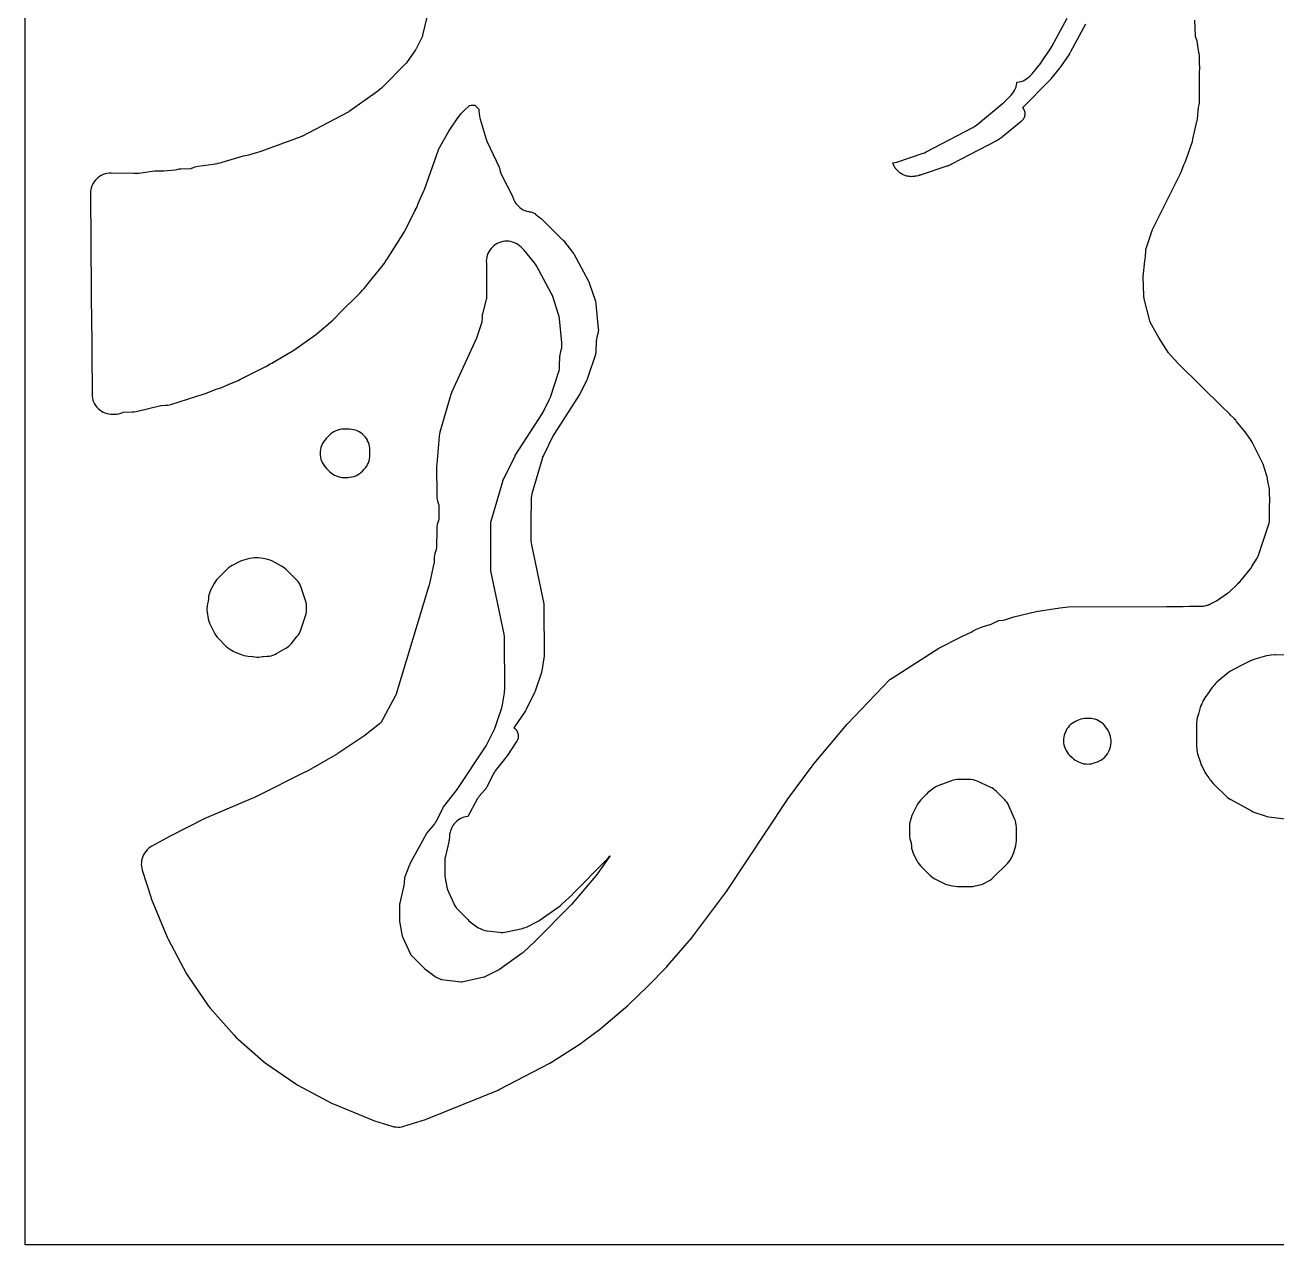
# Model space of a CAD drawing. Header units: millimetres. Extents: x 0 to 300, y 0 to 300.
# Drawn here: x 0 to 153.4, y 0 to 149.5 of the extents above; entities that cross this region are included whole.
import ezdxf

# ---------------------------------------------------------------- set-up
doc = ezdxf.new("R2010")
doc.units = ezdxf.units.MM
doc.layers.add('CUT', color=7, linetype='CONTINUOUS')

msp = doc.modelspace()

# ---------------------------------------------------------------- linework, layer by layer
at = {"layer": 'CUT'}
for points in [[(0, 299.9386), (0.0029, 299.9971), (0.0614, 300), (299.9341, 300), (299.9926, 299.9971), (299.9954, 299.9386), (299.9954, 0.0614), (299.9926, 0.0029), (299.9341, 0), (0.0614, 0), (0.0029, 0.0029), (0, 0.0614)], [(38.6049, 94.1127), (38.8473, 94.0783), (39.092, 94.0678), (39.5633, 94.0708), (39.8116, 94.0847), (40.0572, 94.1232), (40.2977, 94.1859), (40.5309, 94.2721), (40.7543, 94.3811), (40.9658, 94.5118), (41.1633, 94.6628), (41.3448, 94.8327), (41.5661, 95.0614), (41.7262, 95.244), (41.8679, 95.4412), (41.9898, 95.6513), (42.0907, 95.8722), (42.1697, 96.1018), (42.2261, 96.338), (42.2593, 96.5786), (42.269, 96.8212), (42.2637, 97.4285), (42.2507, 97.6623), (42.2159, 97.8937), (42.1596, 98.121), (42.0823, 98.3419), (41.9847, 98.5547), (41.9533, 98.6153), (41.8298, 98.828), (41.686, 99.0275), (41.5233, 99.2119), (41.3432, 99.3794), (41.1476, 99.5284), (40.9383, 99.6574), (40.7173, 99.7653), (40.4868, 99.851), (40.2489, 99.9135), (40.0061, 99.9524), (39.7607, 99.9673), (39.0747, 99.975), (38.8214, 99.9651), (38.5705, 99.9295), (38.3245, 99.8687), (38.0859, 99.7833), (37.8572, 99.6742), (37.6407, 99.5425), (37.4386, 99.3896), (37.2531, 99.217), (36.8895, 98.8427), (36.7226, 98.6524), (36.5757, 98.4461), (36.4504, 98.2261), (36.4185, 98.1627), (36.4174, 98.1606), (36.3211, 97.9446), (36.2456, 97.7205), (36.1916, 97.4902), (36.1596, 97.2559), (36.1499, 97.0195), (36.1626, 96.7834), (36.1976, 96.5495), (36.2545, 96.3199), (36.3328, 96.0967), (36.4319, 95.882), (36.4826, 95.7844), (36.6151, 95.5593), (36.7703, 95.3492), (36.9466, 95.1564), (36.9501, 95.153), (37.3224, 94.7864), (37.5051, 94.6234), (37.7029, 94.479), (37.9138, 94.3546), (38.1359, 94.2515), (38.367, 94.1706)], [(23.3974, 74.6905), (23.5415, 74.4955), (23.7038, 74.3155), (24.6123, 73.4008), (24.8214, 73.2127), (25.0503, 73.0492), (25.3203, 72.8786), (25.5257, 72.762), (25.741, 72.6653), (26.5911, 72.331), (26.8325, 72.25), (27.0809, 72.194), (27.3336, 72.1635), (27.865, 72.1267), (27.8704, 72.1262), (27.9233, 72.1182), (28.1557, 72.0728), (28.3961, 72.0496), (28.6376, 72.0498), (28.878, 72.0732), (29.115, 72.1197), (29.1548, 72.1295), (29.1949, 72.1352), (29.2136, 72.1365), (29.6809, 72.1561), (29.9188, 72.1775), (30.1536, 72.2215), (30.3831, 72.2877), (30.6052, 72.3755), (30.818, 72.4841), (31.9551, 73.1348), (32.1464, 73.2561), (32.3259, 73.3943), (32.4922, 73.5481), (32.6439, 73.7163), (33.367, 74.5952), (33.5041, 74.7783), (33.6238, 74.9731), (33.7252, 75.178), (33.8075, 75.3913), (34.382, 77.1106), (34.4525, 77.366), (34.4956, 77.6274), (34.5108, 77.8919), (34.5121, 78.1838), (34.4984, 78.4558), (34.4553, 78.7248), (34.3831, 78.9874), (33.8573, 80.56), (33.7748, 80.7738), (33.6731, 80.9791), (33.5529, 81.1742), (33.4154, 81.3575), (33.2618, 81.5275), (32.0505, 82.7493), (31.8585, 82.9238), (31.6495, 83.0775), (31.4257, 83.2087), (30.3109, 83.7866), (30.0396, 83.9074), (29.7559, 83.9951), (29.1844, 84.1353), (28.8864, 84.1895), (28.584, 84.2073), (28.1251, 84.2064), (27.8244, 84.1876), (27.5282, 84.1329), (26.9319, 83.985), (26.6614, 83.9014), (26.402, 83.7877), (25.3905, 83.2742), (25.1648, 83.1444), (24.9539, 82.9919), (24.7599, 82.8182), (23.6265, 81.6918), (23.4498, 81.4967), (23.2946, 81.2841), (23.1627, 81.0563), (22.7406, 80.2304), (22.6378, 80.0017), (22.5584, 79.7638), (22.5033, 79.5192), (22.473, 79.2702), (22.4461, 78.8922), (22.4442, 78.8732), (22.4371, 78.8325), (22.4149, 78.7539), (22.3565, 78.5651), (22.306, 78.3124), (22.2819, 78.0558), (22.2843, 77.7981), (22.3132, 77.542), (22.4492, 76.7198), (22.5083, 76.4539), (22.5959, 76.196), (22.711, 75.9492), (23.2729, 74.8984)], [(127.7065, 60.4031), (127.8533, 60.2103), (128.018, 60.0326), (128.3199, 59.7371), (128.5082, 59.5705), (128.7123, 59.4236), (128.9301, 59.298), (129.0927, 59.2148), (129.3061, 59.118), (129.5276, 59.0416), (129.7554, 58.9862), (129.9873, 58.9524), (130.2213, 58.9405), (130.4555, 58.9506), (130.6876, 58.9825), (130.9158, 59.036), (131.1379, 59.1107), (131.4423, 59.2291), (131.6817, 59.3371), (131.9085, 59.4696), (132.1201, 59.6251), (132.3142, 59.802), (132.4887, 59.9983), (132.6417, 60.2118), (132.7714, 60.4402), (132.8445, 60.5863), (132.9472, 60.8208), (133.0253, 61.0645), (133.0782, 61.315), (133.1051, 61.5696), (133.1059, 61.8256), (133.0804, 62.0804), (133.0291, 62.3312), (132.9524, 62.5754), (132.8511, 62.8105), (132.7312, 63.0536), (132.5947, 63.2956), (132.4322, 63.5209), (132.2457, 63.7268), (132.1541, 63.8173), (131.9723, 63.9801), (131.7755, 64.1244), (131.5656, 64.2488), (131.3445, 64.3522), (131.1145, 64.4335), (130.8776, 64.492), (130.6361, 64.5272), (130.3923, 64.5386), (130.0675, 64.538), (129.8431, 64.5274), (129.6206, 64.4968), (129.4017, 64.4463), (129.1882, 64.3764), (128.9819, 64.2876), (128.723, 64.1621), (128.5177, 64.0504), (128.3236, 63.92), (128.1426, 63.772), (127.9762, 63.6078), (127.8259, 63.4288), (127.6929, 63.2365), (127.5785, 63.0326), (127.5318, 62.9393), (127.4338, 62.7176), (127.3578, 62.4875), (127.3044, 62.2511), (127.2741, 62.0107), (127.2673, 61.7684), (127.284, 61.5267), (127.324, 61.2876), (127.3869, 61.0536), (127.4722, 60.8268), (127.5791, 60.6093)], [(108.7085, 48.3678), (108.7871, 48.1306), (108.8891, 47.9024), (109.2949, 47.1037), (109.4246, 46.8784), (109.577, 46.6677), (109.7504, 46.474), (110.8773, 45.3402), (111.0724, 45.1635), (111.2849, 45.0084), (111.5126, 44.8764), (112.5405, 44.351), (112.8049, 44.2346), (113.081, 44.1495), (113.6492, 44.0097), (113.9419, 43.9559), (114.2388, 43.9373), (115.8568, 43.9322), (116.1584, 43.9495), (116.4556, 44.0031), (117.0412, 44.1456), (117.3233, 44.2321), (117.5932, 44.3513), (118.0395, 44.5808), (118.2631, 44.7108), (118.4721, 44.8632), (118.6642, 45.0364), (120.3859, 46.7581), (120.5589, 46.9499), (120.7111, 47.1586), (120.841, 47.3818), (121.0671, 47.8211), (121.1866, 48.0913), (121.2733, 48.3738), (121.4171, 48.9643), (121.4702, 49.2578), (121.488, 49.5556), (121.4881, 51.2048), (121.4747, 51.464), (121.4344, 51.7203), (121.3678, 51.9711), (121.2756, 52.2136), (120.5728, 53.8075), (120.4707, 54.0128), (120.3503, 54.2079), (120.2125, 54.3912), (120.0585, 54.5611), (119.0288, 55.5972), (118.8593, 55.7527), (118.6763, 55.892), (118.4812, 56.0139), (118.2758, 56.1173), (116.6795, 56.8309), (116.4362, 56.9247), (116.1846, 56.9927), (115.9272, 57.0341), (115.6669, 57.0485), (114.4273, 57.0523), (114.2037, 57.043), (113.9817, 57.0136), (113.7633, 56.9646), (113.5501, 56.8962), (112.0053, 56.3231), (111.7998, 56.2363), (111.6028, 56.1314), (111.416, 56.0095), (110.8299, 55.5883), (110.6572, 55.4524), (110.4972, 55.3018), (109.7685, 54.5531), (109.6041, 54.3665), (109.4591, 54.1644), (109.3348, 53.949), (108.7876, 52.8804), (108.6713, 52.617), (108.5861, 52.342), (108.4509, 51.796), (108.409, 51.5906), (108.3846, 51.3825), (108.3776, 51.173), (108.3855, 50.2654), (108.4006, 50.0125), (108.4411, 49.7625), (108.5068, 49.5179), (108.5521, 49.3986), (108.5512, 49.3982), (108.5899, 49.2904), (108.5958, 49.2543), (108.5975, 49.2369), (108.6239, 48.8599), (108.6539, 48.6117)]]:
    msp.add_lwpolyline(points, close=True, dxfattribs=at)
for points in [[(49.2694, 150.6346), (48.7202, 148.2524), (48.7145, 148.2307), (48.6906, 148.1641), (47.9165, 146.6126), (47.8781, 146.5417), (47.8349, 146.4735), (46.7415, 144.8692), (46.7383, 144.8646), (46.7158, 144.8369), (46.6936, 144.8101), (46.6816, 144.7974), (43.6668, 141.7713), (43.3347, 141.498), (43.3307, 141.4948), (43.2476, 141.4263), (42.9512, 141.1824), (39.7419, 138.9279), (39.6775, 138.8857), (39.6104, 138.8477), (33.9303, 135.8686), (33.8584, 135.8339), (33.7843, 135.8041), (28.9001, 134.0269), (27.4046, 133.5543), (27.2144, 133.5361), (26.9712, 133.5006), (26.7326, 133.4414), (24.1098, 132.6524), (23.8554, 132.5938), (23.5816, 132.5308), (23.5382, 132.5208), (23.0523, 132.409), (21.2344, 132.1727), (21.0125, 132.1336), (20.795, 132.0747), (20.5837, 131.9964), (20.5637, 131.9879), (20.5114, 131.9702), (20.3793, 131.9168), (20.3637, 131.9109), (20.3293, 131.9004), (20.2939, 131.8963), (20.2771, 131.8954), (19.1237, 131.8629), (18.8397, 131.8386), (18.5604, 131.7822), (18.3808, 131.724), (17.0243, 131.603), (15.8874, 131.5819), (15.5881, 131.5583), (13.9329, 131.3272), (13.8798, 131.3238), (13.8227, 131.3228), (13.3376, 131.3261), (10.5445, 131.3624), (10.296, 131.3533), (10.0497, 131.3195), (9.808, 131.2615), (9.5732, 131.1797), (9.3477, 131.075), (9.1337, 130.9484), (8.9334, 130.8012), (8.7486, 130.6348), (8.5813, 130.4509), (8.4331, 130.2513), (8.3055, 130.0379), (8.1996, 129.8129), (8.1167, 129.5785), (8.0574, 129.3371), (8.0224, 129.0909), (8.0121, 128.8425), (8.0122, 128.8254), (8.1083, 116.8746), (8.1211, 115.2816), (8.1239, 114.9275), (8.127, 114.5414), (8.2095, 104.2866), (8.2095, 104.2848), (8.2237, 104.038), (8.2622, 103.7939), (8.3246, 103.5548), (8.4103, 103.323), (8.5185, 103.1007), (8.6481, 102.8903), (8.7979, 102.6937), (8.9663, 102.5128), (9.1518, 102.3494), (9.3524, 102.2052), (9.5664, 102.0815), (9.7915, 101.9795), (10.0256, 101.9002), (10.2664, 101.8444), (10.5115, 101.8127), (10.7585, 101.8054), (10.9535, 101.8092), (11.2243, 101.8293), (11.4913, 101.8786), (11.7515, 101.9566), (11.9687, 102.0349), (11.9873, 102.041), (12.0136, 102.0475), (13.1405, 102.0901), (13.384, 102.1113), (13.6242, 102.1561), (13.6314, 102.1578), (16.6309, 102.8708), (16.6475, 102.8743), (16.72, 102.8848), (16.7369, 102.8861), (17.2187, 102.9117), (17.2428, 102.913), (17.4494, 102.9326), (17.6536, 102.9693), (17.8541, 103.0228), (21.9323, 104.2944), (22.1169, 104.3599), (23.4155, 104.8796), (24.0982, 105.1067), (24.3789, 105.2194), (25.0004, 105.5137), (26.1302, 105.9658), (26.3216, 106.0519), (29.4222, 107.6058), (29.562, 107.6815), (29.5861, 107.6956), (30.0584, 107.9711), (30.239, 108.0765), (30.4617, 108.2065), (30.8417, 108.4282), (32.7537, 109.5438), (32.7539, 109.5439), (32.9401, 109.6639), (35.5982, 111.5489), (35.7858, 111.6959), (37.7123, 113.3593), (37.8394, 113.477), (37.8901, 113.5273), (38.011, 113.6402), (38.7151, 114.346), (40.8681, 116.4825), (40.8684, 116.4827), (41.0282, 116.6571), (41.0656, 116.702), (41.3729, 117.01), (41.5723, 117.2355), (42.5275, 118.4568), (43.807, 119.9926), (43.9874, 120.2382), (43.9912, 120.2441), (43.9962, 120.2509), (44.3026, 120.7264), (44.3712, 120.814), (44.5111, 121.012), (46.3541, 123.9078), (46.4716, 124.1152), (46.4823, 124.134), (47.7833, 126.7152), (47.8393, 126.8339), (47.8716, 126.9075), (48.0011, 127.1659), (48.1056, 127.405), (48.1963, 127.6458), (48.8735, 129.1858), (48.9401, 129.3535), (50.6661, 134.1996), (50.6679, 134.2044), (50.6705, 134.2103), (50.6895, 134.2508), (50.7287, 134.3296), (51.9223, 136.5057), (53.0224, 138.1394), (53.4395, 138.6647), (53.6278, 138.8441), (53.7261, 138.9377), (53.9568, 139.1576), (54.3005, 139.4851), (54.4858, 139.6405), (54.661, 139.6833), (54.8213, 139.6996), (55.0985, 139.6978), (55.1174, 139.6972), (55.1292, 139.6959), (55.1381, 139.6878), (55.4174, 139.42), (55.6211, 139.2011), (55.6229, 138.9609), (55.6487, 138.7168), (55.7125, 138.3078), (55.7878, 137.9756), (56.5188, 135.536), (56.6471, 135.1986), (56.6474, 135.198), (56.6485, 135.1956), (58.0949, 132.0879), (58.1032, 132.0689), (58.1317, 131.9843), (58.1367, 131.9643), (58.1833, 131.7512), (58.2376, 131.5456), (58.3092, 131.3454), (58.3975, 131.152), (59.7647, 128.4665), (59.7668, 128.4623), (59.7946, 128.3967), (59.8001, 128.3814), (59.8268, 128.3017), (59.9143, 128.0771), (60.023, 127.8619), (60.1519, 127.6583), (60.2998, 127.468), (60.4654, 127.2928), (60.6471, 127.1344), (60.8432, 126.9942), (61.0518, 126.8736), (61.2712, 126.7736), (61.4991, 126.6952), (61.7335, 126.6391), (61.7336, 126.6391), (61.8063, 126.629), (61.9722, 126.6059), (61.9723, 126.6059), (61.9871, 126.6045), (62.0959, 126.5839), (62.2021, 126.5527), (62.3048, 126.5114), (62.4029, 126.4602), (62.5003, 126.3966), (62.516, 126.3853), (62.5645, 126.3483), (63.1848, 125.851), (63.2353, 125.8082), (63.2757, 125.7722), (63.3239, 125.7268), (65.8411, 123.228), (65.8884, 123.1784), (65.9259, 123.1368), (65.9704, 123.0847), (67.1003, 121.6857), (67.1351, 121.6405), (67.1458, 121.626), (67.2091, 121.5311), (67.2184, 121.5157), (67.2467, 121.4662), (69.0518, 118.1372), (69.0769, 118.0885), (69.0845, 118.0729), (69.128, 117.9725), (69.1342, 117.9562), (69.1527, 117.9047), (69.9, 115.6616), (69.9206, 115.5934), (69.9265, 115.5717), (69.9558, 115.4326), (69.9592, 115.4103), (69.9679, 115.3396), (70.2575, 112.2612), (70.2614, 112.2076), (70.2623, 112.1906), (70.2631, 112.0882), (70.2555, 111.9911), (70.2388, 111.89), (70.2353, 111.8734), (70.2231, 111.8211), (70.0819, 111.2678), (70.0292, 111.0017), (70.0056, 110.7315), (69.9661, 109.5248), (69.9627, 109.465), (69.9612, 109.446), (69.9465, 109.3328), (69.9211, 109.2214), (69.916, 109.2031), (69.8985, 109.1458), (68.8948, 106.1204), (68.8633, 106.0358), (68.8351, 105.9677), (68.7976, 105.8856), (68.0523, 104.3994), (68.021, 104.3409), (67.9942, 104.2938), (67.9598, 104.237), (64.8745, 99.434), (64.7426, 99.2024), (63.5259, 96.7732), (63.4341, 96.5672), (63.3612, 96.3537), (62.1084, 92.0593), (62.0533, 91.8308), (62.0198, 91.5982), (62.0084, 91.3634), (62.0038, 88.704), (61.9998, 86.3289), (62.0128, 86.0701), (62.0525, 85.814), (63.5656, 78.5612), (63.5771, 78.4983), (63.5802, 78.4783), (63.5934, 78.3513), (63.5944, 78.3311), (63.5961, 78.2672), (63.6034, 72.1571), (63.6024, 72.1061), (63.6017, 72.09), (63.5936, 71.9884), (63.5916, 71.9724), (63.5844, 71.9219), (63.3332, 70.3842), (63.3242, 70.3352), (63.321, 70.3197), (63.2973, 70.2232), (63.2929, 70.208), (63.2781, 70.1605), (62.523, 67.8908), (62.492, 67.8076), (62.4642, 67.7406), (62.4274, 67.6598), (61.4308, 65.6653), (61.3936, 65.5963), (61.3614, 65.5409), (61.3199, 65.4743), (59.9126, 63.3674), (59.9377, 63.3515), (60.0291, 63.2802), (60.1132, 63.2005), (60.1893, 63.113), (60.2565, 63.0186), (60.3143, 62.9182), (60.3622, 62.8126), (60.3997, 62.7029), (60.4264, 62.5901), (60.442, 62.4753), (60.4466, 62.3595), (60.4399, 62.2438), (60.4221, 62.1292), (60.3934, 62.0169), (60.3539, 61.908), (60.3041, 61.8033), (60.2445, 61.7039), (59.0682, 59.9429), (59.055, 59.9236), (59.0272, 59.8837), (59.0137, 59.8647), (58.9904, 59.8325), (58.9765, 59.8137), (58.9472, 59.7749), (58.9329, 59.7565), (57.621, 58.0893), (57.5268, 57.9562), (57.4467, 57.8142), (56.6932, 56.3038), (56.6819, 56.2816), (56.6577, 56.2356), (56.6459, 56.2136), (56.638, 56.1992), (56.613, 56.156), (56.5615, 56.0714), (56.5062, 55.9883), (56.448, 55.9082), (56.4178, 55.8685), (56.4075, 55.8556), (56.3918, 55.8362), (56.3587, 55.7962), (56.3426, 55.7772), (55.6588, 54.9849), (55.5542, 54.8499), (55.4647, 54.7044), (54.2814, 52.53), (54.2728, 52.5295), (54.0282, 52.4904), (53.7887, 52.4273), (53.5566, 52.3408), (53.3341, 52.2317), (53.1236, 52.1012), (52.927, 51.9504), (52.7463, 51.781), (52.5833, 51.5945), (52.4395, 51.3928), (52.3164, 51.1778), (52.2151, 50.9518), (52.1658, 50.8252), (52.1447, 50.7614), (52.0846, 50.5799), (52.0292, 50.3276), (52, 50.0709), (51.975, 49.6632), (51.9705, 49.6092), (51.9687, 49.5921), (51.9527, 49.4848), (51.9494, 49.4679), (51.938, 49.4149), (51.5139, 47.6432), (51.462, 47.3498), (51.4453, 47.0524), (51.4511, 45.415), (51.4624, 45.1864), (51.4946, 44.9598), (51.7066, 43.8375), (51.7795, 43.5479), (51.8863, 43.2691), (52.5355, 41.8375), (52.6349, 41.6418), (52.7511, 41.4555), (52.8831, 41.2801), (53.0301, 41.1169), (54.2564, 39.8701), (54.4068, 39.7294), (54.5682, 39.6015), (55.3845, 39.0077), (55.5793, 38.8796), (55.7851, 38.7701), (55.8735, 38.7282), (56.1176, 38.628), (56.371, 38.5541), (56.6307, 38.5073), (58.1351, 38.3176), (58.3499, 38.2998), (58.5654, 38.3007), (58.7801, 38.3201), (58.9923, 38.3579), (60.9484, 38.7944), (61.1471, 38.8474), (61.3408, 38.9165), (61.5282, 39.0014), (62.7999, 39.6416), (62.9661, 39.7334), (63.125, 39.8376), (65.5659, 41.5743), (65.8273, 41.7882), (67.0783, 42.9622), (67.145, 43.0271), (71.267, 47.1941), (71.3987, 47.3381), (71.6787, 47.6692), (71.6825, 47.6733), (71.6986, 47.6905), (71.683, 47.6659), (70.2107, 45.5747), (70.1785, 45.5311), (70.1445, 45.4889), (66.9781, 41.7444), (66.9466, 41.7086), (66.9137, 41.674), (62.511, 37.2226), (62.5, 37.2117), (62.4755, 37.1882), (61.0597, 35.8596), (60.9975, 35.8051), (60.9318, 35.7549), (58.1497, 33.7755), (58.1456, 33.7727), (58.0817, 33.7338), (58.0661, 33.7255), (56.3416, 32.8573), (56.3367, 32.855), (56.2902, 32.8359), (56.2661, 32.8284), (56.2427, 32.8226), (53.5135, 32.2137), (53.4967, 32.2103), (53.4617, 32.2056), (53.4267, 32.207), (53.4095, 32.2088), (51.0624, 32.5048), (51.0417, 32.508), (50.9997, 32.5178), (50.9589, 32.5321), (50.9398, 32.5406), (50.352, 32.8189), (50.3354, 32.8272), (50.2694, 32.8664), (50.2542, 32.877), (49.1029, 33.7143), (49.0986, 33.7176), (49.0369, 33.7702), (49.0232, 33.7835), (47.323, 35.5121), (47.311, 35.5248), (47.2881, 35.5526), (47.2706, 35.5836), (47.263, 35.5995), (46.3053, 37.7113), (46.2962, 37.7332), (46.2666, 37.8268), (46.2615, 37.85), (45.9577, 39.458), (45.9547, 39.476), (45.9475, 39.551), (45.947, 39.5692), (45.9393, 41.7282), (45.9399, 41.7519), (45.9512, 41.8492), (45.9561, 41.8723), (46.4409, 43.8979), (46.4822, 44.1109), (46.5048, 44.3267), (46.5475, 45.0217), (46.5493, 45.0421), (46.5562, 45.0838), (46.5674, 45.1247), (46.5744, 45.1439), (47.1476, 46.6155), (47.178, 46.6869), (47.213, 46.7562), (49.1924, 50.3934), (49.203, 50.4118), (49.253, 50.484), (49.2664, 50.5005), (50.0645, 51.4251), (50.1936, 51.5879), (50.2193, 51.6264), (50.3088, 51.7608), (50.4092, 51.9427), (51.2516, 53.6316), (51.2611, 53.6495), (51.306, 53.7203), (51.3182, 53.7366), (52.8368, 55.6664), (52.951, 55.8238), (56.3469, 60.9077), (56.5044, 61.1789), (57.5184, 63.2084), (57.6542, 63.5366), (57.9431, 64.4049), (58.4129, 65.8169), (58.4681, 66.0081), (58.508, 66.2031), (58.748, 67.6724), (58.7727, 67.8747), (58.7807, 68.0784), (58.7734, 74.3526), (58.76, 74.6078), (58.7207, 74.8603), (57.0997, 82.6296), (57.096, 82.6498), (57.0874, 82.7347), (57.0869, 82.7553), (57.0969, 88.6011), (57.0973, 88.6197), (57.101, 88.6581), (57.1083, 88.6959), (57.1131, 88.714), (58.5765, 93.7305), (58.582, 93.7476), (58.6091, 93.8167), (58.6168, 93.833), (60.0179, 96.6304), (60.0487, 96.688), (60.0825, 96.7438), (63.3635, 101.8514), (63.4948, 102.082), (64.2459, 103.5798), (64.3839, 103.9132), (65.3801, 106.9159), (65.4446, 107.1466), (65.4866, 107.3824), (65.5059, 107.6212), (65.5498, 108.9603), (65.5511, 108.9818), (65.5637, 109.0702), (65.5684, 109.0912), (65.7235, 109.6988), (65.7676, 109.9089), (65.7935, 110.1221), (65.801, 110.3367), (65.7901, 110.5511), (65.5131, 113.4954), (65.4703, 113.7768), (65.3959, 114.0514), (64.6687, 116.2342), (64.5904, 116.4387), (64.4945, 116.6356), (62.6711, 119.9984), (62.5534, 120.1937), (62.4183, 120.3775), (61.532, 121.4749), (61.5294, 121.4785), (61.3769, 121.6671), (61.375, 121.6693), (61.3029, 121.7586), (61.1193, 121.962), (60.7859, 122.293), (60.6051, 122.4558), (60.4093, 122.6002), (60.2005, 122.725), (59.9805, 122.8288), (59.7514, 122.9108), (59.5155, 122.9701), (59.2749, 123.0062), (59.032, 123.0188), (58.7889, 123.0076), (58.5481, 122.973), (58.3119, 122.915), (58.0823, 122.8344), (57.8617, 122.7319), (57.6521, 122.6084), (57.4555, 122.4651), (57.2738, 122.3034), (57.1086, 122.1248), (56.9616, 121.9309), (56.8341, 121.7237), (56.7274, 121.5051), (56.6424, 121.2772), (56.5799, 121.0421), (56.5407, 120.802), (56.5249, 120.5592), (56.5328, 120.3161), (56.5414, 120.2499), (56.553, 120.1185), (56.5534, 120.1005), (56.5409, 116.0263), (56.5405, 116.0095), (56.5374, 115.9749), (56.5314, 115.9406), (56.5276, 115.9247), (56.0855, 114.2383), (56.0353, 113.9998), (56.0085, 113.7575), (55.9669, 113.0791), (55.9654, 113.0621), (55.9602, 113.0269), (55.9519, 112.9922), (55.947, 112.9763), (55.3754, 111.2534), (55.3523, 111.1897), (55.3257, 111.1274), (52.3077, 104.5648), (52.1796, 104.222), (50.834, 99.6214), (50.7757, 99.377), (50.7422, 99.1279), (50.454, 95.6814), (50.4454, 95.462), (50.4616, 91.8261), (50.473, 91.5985), (50.5051, 91.3729), (50.5576, 91.1511), (50.6962, 90.6654), (50.7007, 90.6481), (50.7077, 90.6115), (50.7113, 90.5743), (50.7118, 90.5568), (50.7214, 89.0355), (50.721, 89.0141), (50.7165, 88.97), (50.7072, 88.9267), (50.7011, 88.9062), (50.5845, 88.5527), (50.5188, 88.3143), (50.4769, 88.0705), (50.4594, 87.8237), (50.4059, 85.3382), (50.405, 85.3186), (50.4001, 85.2786), (50.3875, 85.2403), (50.38, 85.2222), (50.3697, 85.199), (50.2851, 84.9812), (50.2212, 84.7565), (50.1786, 84.5268), (50.1575, 84.2941), (50.128, 83.6125), (50.1269, 83.5952), (50.1176, 83.5244), (50.1142, 83.5074), (49.53, 80.8579), (49.5187, 80.8111), (49.5056, 80.7649), (45.4254, 67.3653), (45.4188, 67.3457), (45.3857, 67.2671), (45.3762, 67.2488), (43.5933, 64.0086), (43.5641, 63.961), (43.4824, 63.8972), (43.4531, 63.8753), (41.6966, 62.493), (41.66, 62.4653), (41.6223, 62.4391), (38.3495, 60.2486), (38.3155, 60.2266), (38.2808, 60.2059), (34.451, 58.003), (34.4199, 57.9858), (34.3884, 57.9694), (28.3503, 54.9596), (28.319, 54.9445), (28.2873, 54.9304), (22.2576, 52.3512), (22.1212, 52.2879), (17.8631, 50.1552), (17.7676, 50.1048), (15.5345, 48.8629), (15.3271, 48.7339), (15.1333, 48.5853), (14.955, 48.4186), (14.7937, 48.2352), (14.6511, 48.0369), (14.5285, 47.8257), (14.4272, 47.6035), (14.3479, 47.3725), (14.2916, 47.1349), (14.2588, 46.8929), (14.2497, 46.6488), (14.2645, 46.4051), (14.303, 46.1639), (14.3648, 45.9277), (15.3971, 42.6468), (15.4693, 42.4473), (17.4161, 37.7075), (17.5223, 37.4819), (19.7945, 33.2169), (19.9399, 32.9773), (22.4939, 29.2577), (22.6794, 29.0197), (25.61, 25.6948), (25.8312, 25.4735), (29.1888, 22.5102), (29.429, 22.323), (33.1841, 19.7474), (33.4238, 19.6021), (37.6526, 17.3518), (37.8772, 17.2462), (42.6175, 15.2992), (42.817, 15.2269), (44.9373, 14.5598), (45.1807, 14.4965), (45.4292, 14.4579), (45.6804, 14.4446), (45.9316, 14.4565), (46.1803, 14.4936), (46.4241, 14.5555), (49.0691, 15.3708), (49.2737, 15.4437), (57.9729, 18.978), (58.1904, 19.0788), (64.3281, 22.2884), (64.5246, 22.4028), (68.2244, 24.7891), (68.3776, 24.8962), (70.5532, 26.5419), (70.6548, 26.623), (73.8791, 29.3369), (74.0085, 29.4538), (76.3256, 31.6979), (76.3824, 31.7547), (78.6332, 34.0793), (78.738, 34.1945), (81.6994, 37.6612), (81.7955, 37.7811), (85.9649, 43.3173), (86.0522, 43.4408), (93.3684, 54.4874), (93.3848, 54.5116), (93.4018, 54.5353), (96.455, 58.6886), (96.4781, 58.719), (96.5022, 58.7486), (100.7627, 63.8281), (100.7878, 63.857), (100.8137, 63.8851), (105.9406, 69.2563), (105.956, 69.2716), (106.028, 69.3314), (106.0458, 69.3438), (106.3744, 69.5581), (111.9719, 73.1389), (114.7159, 74.518), (115.5631, 74.94), (115.9304, 75.123), (116.1794, 75.2471), (116.6146, 75.4638), (117.4388, 75.7904), (118.1727, 75.9971), (118.4207, 76.0812), (118.6586, 76.1907), (119.2555, 76.5046), (119.2601, 76.5069), (119.2975, 76.5229), (119.3059, 76.5255), (119.3324, 76.5309), (119.3564, 76.5342), (119.8141, 76.5866), (120.0608, 76.6273), (120.3021, 76.6925), (121.1593, 76.9708), (123.933, 77.6316), (126.8007, 78.104), (127.8891, 78.2154), (139.8913, 78.2601), (141.8806, 78.2572), (141.927, 78.2576), (142.6764, 78.2704), (143.8391, 78.2748), (143.9602, 78.2782), (144.1351, 78.2873), (144.148, 78.2873), (144.3738, 78.2983), (144.5301, 78.3202), (144.5498, 78.3223), (144.5599, 78.3244), (144.5977, 78.3297), (144.7089, 78.3556), (144.8021, 78.3752), (144.8768, 78.3992), (144.8908, 78.4027), (144.9211, 78.4133), (145.0476, 78.4539), (145.0939, 78.4742), (145.1072, 78.4789), (145.1636, 78.5047), (145.2837, 78.5574), (145.3063, 78.5702), (145.3157, 78.5745), (145.3759, 78.6092), (145.7099, 78.7729), (146.0179, 78.9521), (147.3823, 79.8822), (147.4619, 79.9416), (147.494, 79.9642), (147.5072, 79.9754), (147.5531, 80.0097), (147.7124, 80.1512), (147.769, 80.2059), (148.4046, 80.7968), (148.6117, 81.0139), (148.6455, 81.0539), (148.8733, 81.2743), (149.0835, 81.5048), (150.1734, 82.8607), (150.2121, 82.916), (150.2421, 82.9544), (150.2982, 83.039), (150.3633, 83.132), (150.9827, 84.1548), (151.0805, 84.3396), (151.1181, 84.41), (151.2231, 84.677), (152.3825, 88.2065), (152.3832, 88.2087), (152.4519, 88.4621), (152.4937, 88.7213), (152.508, 88.9834), (152.5109, 90.2884), (152.5444, 91.4738), (152.5424, 91.6662), (152.5256, 91.8578), (152.5145, 91.9457), (152.5154, 92.328), (152.5064, 92.5447), (152.4996, 92.5981), (152.499, 92.6107), (152.4702, 92.8284), (152.4224, 93.0428), (152.3348, 93.3678), (152.2671, 93.9039), (152.2241, 94.1468), (152.1575, 94.3842), (151.7186, 95.6951), (151.5817, 96.024), (150.3942, 98.3871), (150.3912, 98.3923), (150.3909, 98.393), (150.2732, 98.6021), (150.1361, 98.7989), (149.9085, 99.0944), (149.8538, 99.1952), (149.7113, 99.4267), (149.5445, 99.6413), (149.0344, 100.2289), (148.487, 100.9394), (148.3678, 101.0827), (148.2383, 101.2167), (148.2083, 101.2455), (148.1076, 101.3582), (147.7475, 101.7112), (147.6373, 101.8382), (147.4583, 102.0241), (146.79, 102.6499), (141.267, 108.0642), (140.1475, 109.3312), (138.9793, 111.1319), (137.9448, 113.0074), (137.9424, 113.012), (137.9268, 113.0465), (137.9268, 113.0466), (137.9261, 113.0483), (137.9158, 113.0748), (137.9134, 113.0817), (137.9071, 113.104), (137.1699, 115.956), (137.0995, 116.3197), (137.0468, 118.6488), (137.2247, 120.6027), (137.2327, 120.629), (137.2813, 120.8716), (137.3057, 121.1178), (137.3428, 121.8691), (137.3485, 121.9151), (137.3497, 121.923), (137.351, 121.9293), (137.3514, 121.9312), (137.3536, 121.9419), (137.3593, 121.969), (137.3623, 121.9824), (137.3678, 122.0006), (138.1903, 124.467), (138.2206, 124.5479), (138.2566, 124.6263), (141.62, 131.2999), (141.7415, 131.5833), (142.0309, 132.3928), (142.191, 132.7222), (142.3145, 133.0251), (143.0562, 135.2516), (143.1258, 135.504), (143.1317, 135.5308), (143.6057, 137.6832), (143.628, 137.7845), (143.6699, 138.0338), (143.8295, 139.4084), (143.8858, 139.7185), (143.9158, 139.9399), (143.926, 140.1632), (143.926, 140.261), (143.9294, 140.2868), (143.9389, 140.5021), (143.9412, 143.5373), (143.9543, 144.45), (143.9421, 144.7331), (143.9425, 145.2761), (143.9295, 145.4718), (143.9295, 145.4976), (143.9162, 145.7569), (143.8761, 146.0134), (143.8484, 146.1452), (143.6974, 147.2672), (143.6382, 147.5671), (143.5429, 147.8575), (143.4469, 148.0989), (143.445, 148.1041), (143.4315, 148.1485), (143.4312, 148.1493), (143.4273, 148.1825), (143.4262, 148.2044), (143.3784, 150.1003)], [(129.9493, 149.6053), (128.1293, 146.2352), (128.1153, 146.2099), (128.0854, 146.1577), (128.0708, 146.1327), (128.0453, 146.0906), (128.0301, 146.066), (127.9977, 146.0152), (127.9818, 145.991), (126.9107, 144.3966), (126.8956, 144.3747), (126.8637, 144.3294), (126.8481, 144.3078), (126.8212, 144.2713), (126.8052, 144.2501), (126.7712, 144.2062), (126.7547, 144.1853), (125.7148, 142.9001), (125.6956, 142.877), (125.655, 142.8294), (125.6353, 142.8067), (125.6012, 142.7686), (125.5809, 142.7465), (125.538, 142.701), (125.5171, 142.6794), (122.3498, 139.4803), (122.3274, 139.4583), (122.2803, 139.4132), (122.2574, 139.3918), (122.2516, 139.3865), (122.2761, 139.3578), (122.3425, 139.263), (122.3995, 139.1622), (122.4465, 139.0564), (122.4831, 138.9466), (122.5089, 138.8337), (122.5237, 138.7189), (122.5274, 138.6032), (122.5199, 138.4877), (122.5014, 138.3734), (122.4719, 138.2615), (122.4318, 138.1529), (122.3813, 138.0487), (122.3211, 137.9498), (122.2517, 137.8572), (122.1736, 137.7717), (122.0876, 137.6942), (119.7855, 135.8099), (119.7737, 135.8003), (119.75, 135.7814), (119.7381, 135.772), (119.6881, 135.7332), (119.6761, 135.724), (119.6519, 135.7056), (119.6397, 135.6966), (119.6236, 135.6847), (119.5989, 135.667), (119.5492, 135.6322), (119.5241, 135.6151), (119.4187, 135.5453), (119.3932, 135.5289), (119.3417, 135.4967), (119.3158, 135.4809), (119.2985, 135.4707), (119.2854, 135.4631), (119.2591, 135.4479), (119.2459, 135.4405), (119.1907, 135.4096), (119.1774, 135.4023), (119.1507, 135.3879), (119.1373, 135.3807), (113.5515, 132.4476), (113.5407, 132.442), (113.5191, 132.4309), (113.5082, 132.4254), (113.4629, 132.4028), (113.452, 132.3974), (113.4302, 132.3868), (113.4192, 132.3815), (113.4047, 132.3746), (113.3827, 132.3644), (113.3383, 132.3445), (113.3161, 132.3348), (113.223, 132.2951), (113.2005, 132.2858), (113.1554, 132.2677), (113.1328, 132.2589), (113.1178, 132.2532), (113.1064, 132.2489), (113.0836, 132.2405), (113.0722, 132.2364), (113.0245, 132.2195), (113.013, 132.2154), (112.99, 132.2075), (112.9785, 132.2036), (109.8219, 131.1522), (109.8082, 131.1477), (109.7806, 131.1389), (109.7669, 131.1346), (109.7094, 131.117), (109.6955, 131.1128), (109.6678, 131.1047), (109.654, 131.1007), (109.6066, 131.0875), (109.5927, 131.0836), (109.5648, 131.0762), (109.5508, 131.0725), (109.4926, 131.0577), (109.4785, 131.0542), (109.4505, 131.0474), (109.4364, 131.0441), (109.2117, 130.9926), (109.1829, 130.9864), (109.1252, 130.9746), (109.0962, 130.9691), (109.0663, 130.9638), (109.008, 130.9549), (108.8911, 130.94), (108.7736, 130.9308), (108.6559, 130.9274), (108.538, 130.9298), (108.4205, 130.938), (108.3035, 130.9519), (108.1873, 130.9716), (108.0722, 130.9969), (107.9585, 131.0279), (107.8465, 131.0644), (107.7364, 131.1064), (107.6285, 131.1537), (107.523, 131.2062), (107.4202, 131.2639), (107.3204, 131.3266), (107.2238, 131.3941), (107.1307, 131.4662), (107.0411, 131.5428), (106.9555, 131.6238), (106.8739, 131.7088), (106.7966, 131.7977), (106.7238, 131.8904), (106.6556, 131.9865), (106.5922, 132.0858), (106.5337, 132.1881), (106.4804, 132.2932), (106.4323, 132.4007), (106.3895, 132.5105), (106.3699, 132.569), (106.3603, 132.6032), (106.5908, 132.656), (106.8224, 132.7209), (110.0523, 133.7967), (110.2416, 133.8684), (110.4245, 133.9552), (116.1669, 136.9706), (116.3845, 137.0993), (116.5881, 137.2494), (119.7553, 139.8418), (119.9484, 140.0175), (120.8489, 140.927), (120.8494, 140.9276), (121.0104, 141.1067), (121.1538, 141.3012), (121.2777, 141.5086), (121.3811, 141.7269), (121.4629, 141.9543), (121.5223, 142.1885), (121.5589, 142.4273), (121.5628, 142.498), (121.6016, 142.4999), (121.8451, 142.5367), (122.0839, 142.5972), (122.3155, 142.6809), (122.5378, 142.787), (122.7485, 142.9145), (122.9457, 143.0621), (123.1274, 143.2284), (123.2474, 143.3496), (123.4143, 143.5359), (124.4746, 144.8463), (124.6063, 145.0247), (125.7045, 146.6594), (125.829, 146.8656), (127.7169, 150.3615)], [(154.5812, 72.302), (153.2978, 72.3124), (153.1559, 72.3095), (152.7113, 72.2878), (152.4328, 72.2586), (152.1593, 72.1983), (150.7245, 71.7969), (150.4957, 71.7207), (150.2753, 71.6229), (150.2701, 71.6203), (149.4565, 71.2113), (148.0001, 70.4791), (147.9738, 70.4659), (147.9031, 70.4251), (147.8175, 70.3775), (147.7996, 70.3655), (147.7275, 70.3239), (147.4988, 70.1549), (146.0555, 68.9553), (145.8973, 68.8121), (145.7519, 68.6558), (145.639, 68.5115), (145.6307, 68.5035), (145.4746, 68.3221), (145.3366, 68.1266), (145.1326, 67.8062), (144.5997, 67.0616), (144.4709, 66.8624), (144.3617, 66.652), (144.2912, 66.4776), (144.2046, 66.3253), (144.1037, 66.0977), (144.0259, 65.8612), (143.8537, 65.2341), (143.7223, 64.8584), (143.6466, 64.5975), (143.5997, 64.33), (143.5946, 64.2511), (143.5917, 64.238), (143.5619, 64.005), (143.5542, 63.7702), (143.5685, 62.7536), (143.5533, 61.3052), (143.5617, 61.073), (143.5916, 60.8425), (143.6005, 60.8029), (143.6094, 60.66), (143.647, 60.4236), (143.707, 60.1919), (144.0436, 59.1092), (144.1146, 58.9109), (144.202, 58.7192), (144.5976, 57.9403), (144.7069, 57.7469), (144.833, 57.5639), (145.0604, 57.2634), (145.0622, 57.2604), (145.1777, 57.081), (145.3081, 56.9121), (145.411, 56.8), (145.4665, 56.7267), (145.5851, 56.5816), (145.7143, 56.4457), (147.1931, 55.0029), (147.3596, 54.8545), (147.5386, 54.7214), (147.5517, 54.7134), (147.5721, 54.698), (147.7719, 54.5753), (150.2891, 53.1879), (150.4957, 53.0862), (150.7108, 53.0039), (150.7127, 53.0032), (151.9638, 52.5894), (152.1938, 52.5253), (152.4288, 52.4835), (154.7068, 52.1894)]]:
    msp.add_lwpolyline(points, dxfattribs=at)

doc.saveas('drawing.dxf')
